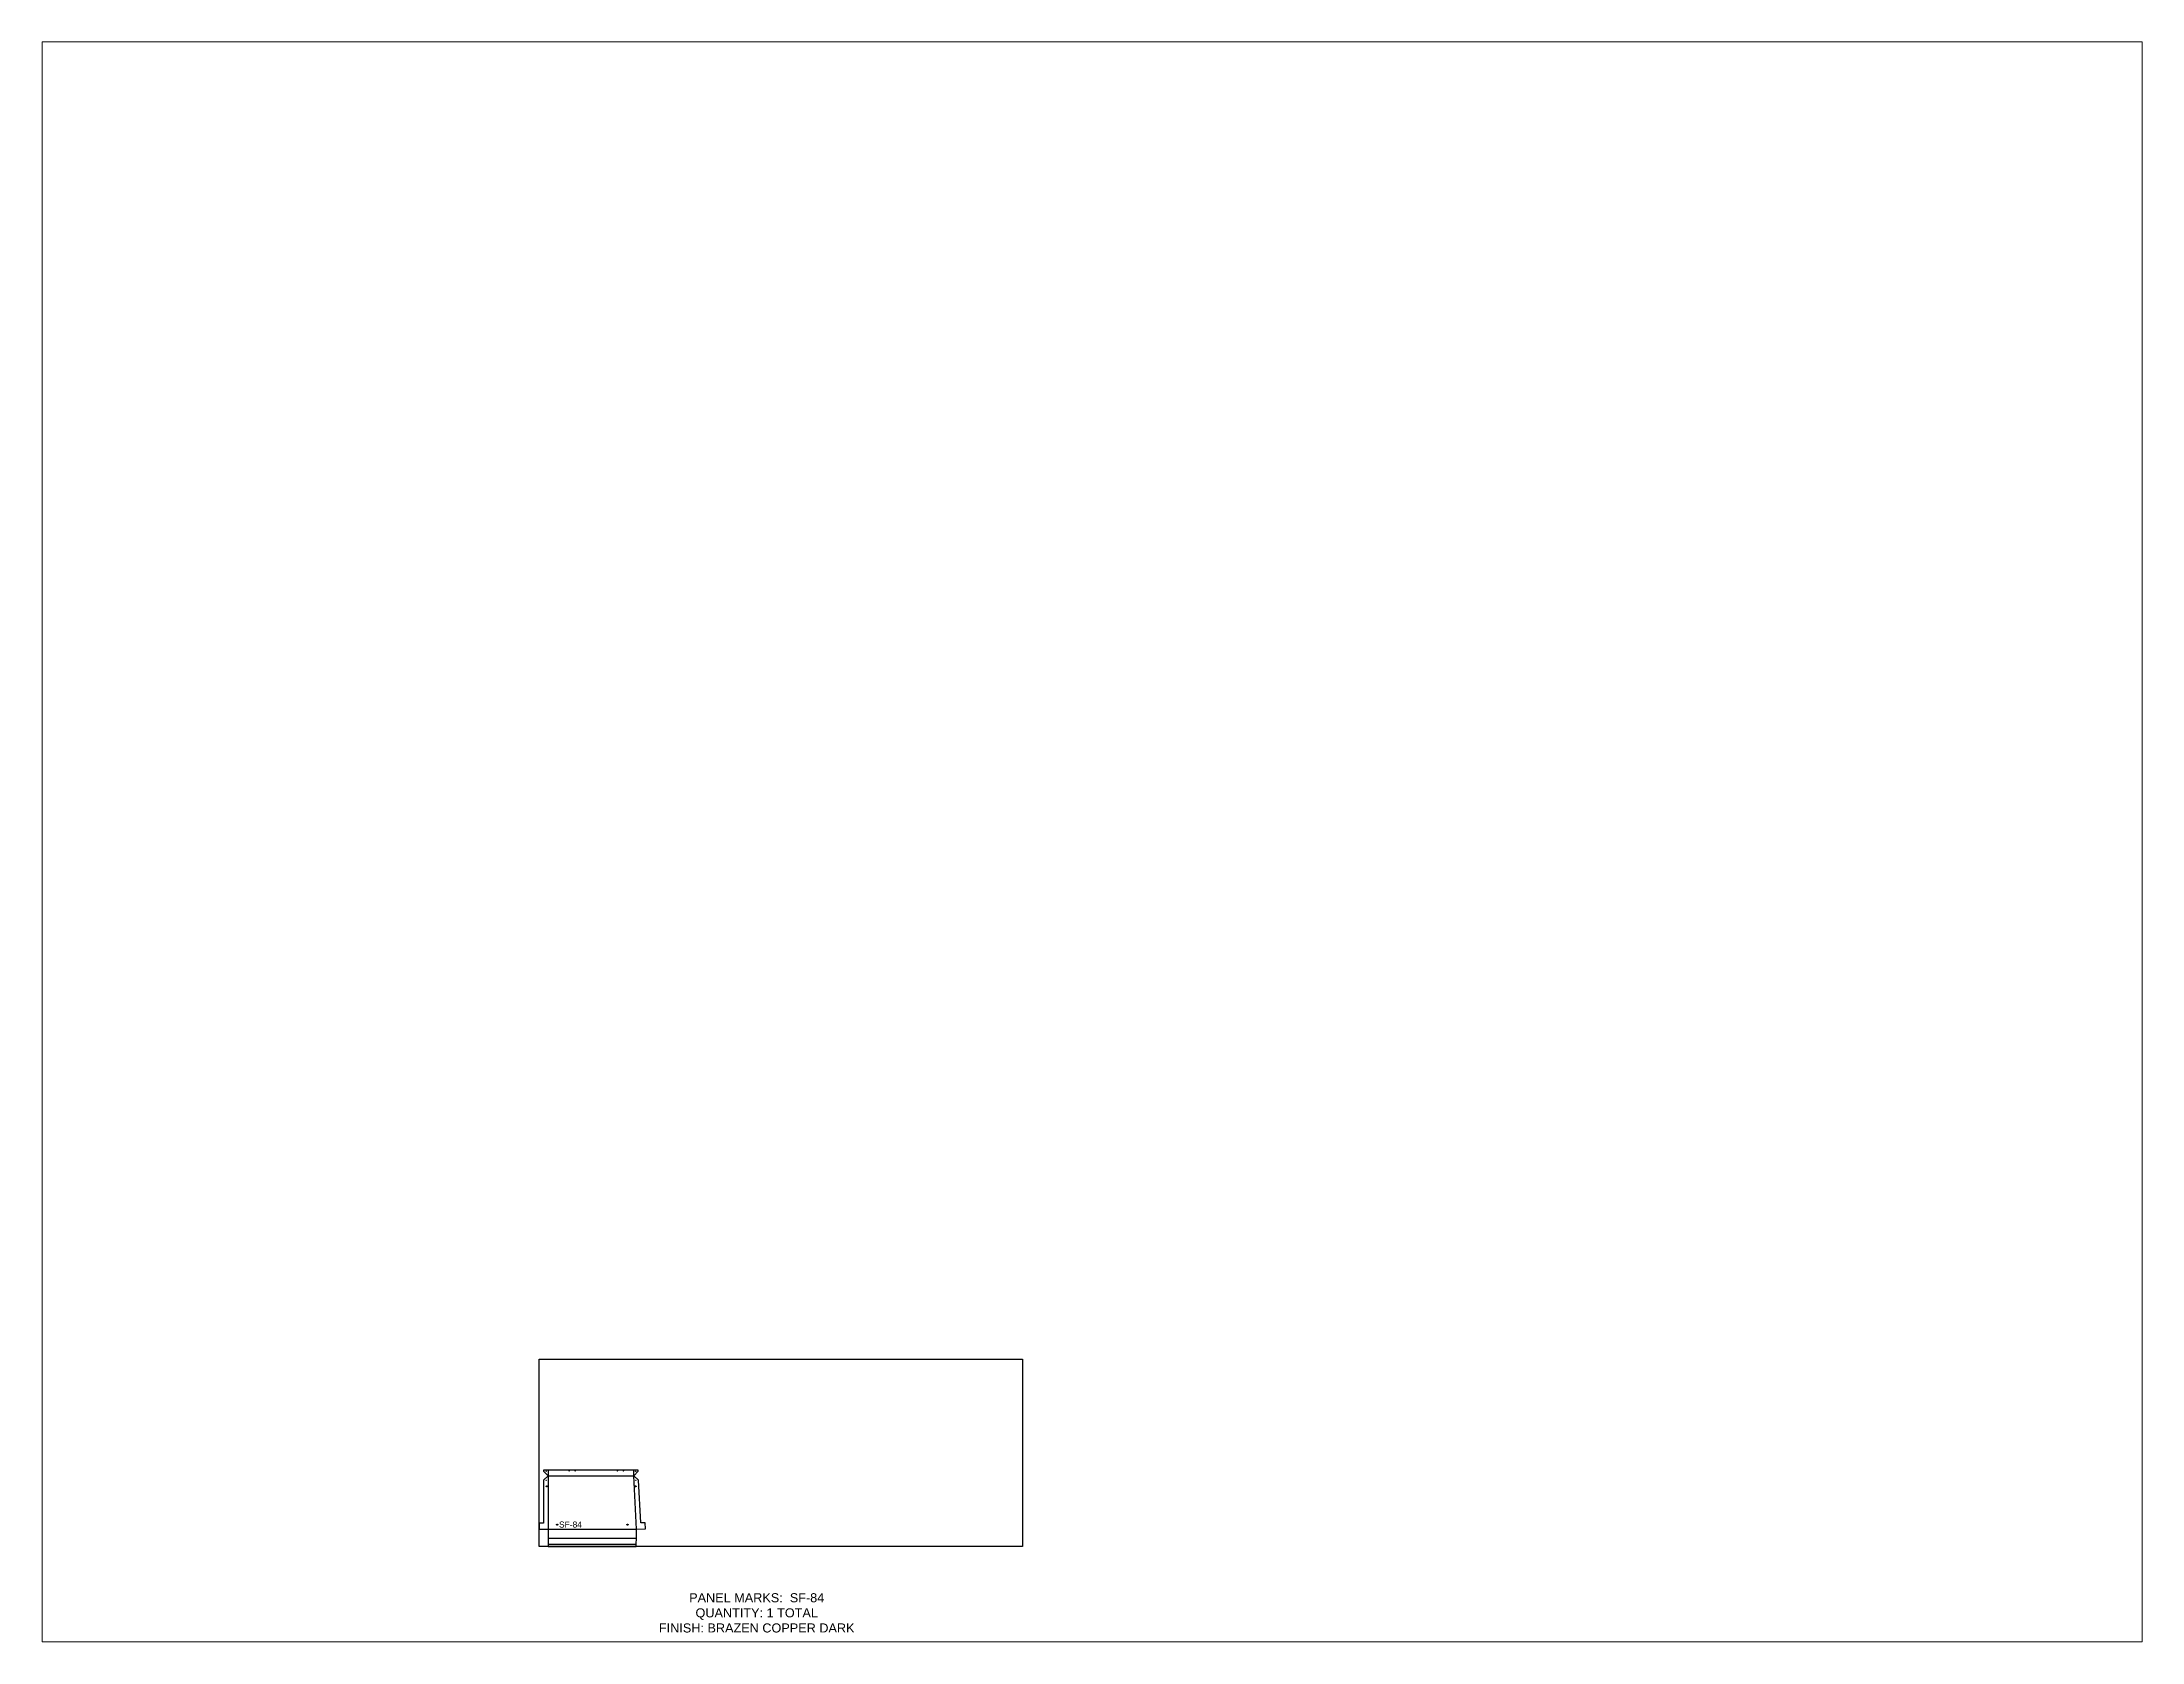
# Paper-space layout 'Layout1' of a CAD drawing. Header units: inches. Extents: x 1.05 to 9.45, y 0.8 to 7.2.
# The model-space entities are those that its viewports show. They can reach past a viewport. Long polylines and large blocks are cut down to what shows.
import ezdxf

# ---------------------------------------------------------------- set-up
doc = ezdxf.new("R2010")
doc.units = ezdxf.units.IN
doc.header["$MEASUREMENT"] = 0
doc.linetypes.add('HIDDEN', pattern=[0.375, 0.25, -0.125])
doc.linetypes.add('PHANTOM', pattern=[2.5, 1.25, -0.25, 0.25, -0.25, 0.25, -0.25])
for name, color, linetype in [('CUT', 7, 'Continuous'), ('DIMS', 1, 'Continuous'), ('HOLES', 6, 'Continuous'), ('ROUT', 1, 'HIDDEN'), ('SHEET', 5, 'PHANTOM'), ('TEXT', 2, 'PHANTOM'), ('WEEPS', 3, 'HIDDEN')]:
    doc.layers.add(name, color=color, linetype=linetype)
doc.styles.get("Standard").update_dxf_attribs({"font": 'arial.ttf'})

msp = doc.modelspace()

# ---------------------------------------------------------------- linework, layer by layer
at = {"layer": 'CUT', "ltscale": 0.25}
msp.add_lwpolyline([(0, 7.69), (0, 5.69), (3, 5.69), (3, 0), (32.18, 0), (32.18, 0.69), (32.29, 2.69), (32.29, 5.69), (35.28, 5.85), (35.17, 7.85), (33.68, 7.77), (32.91, 21.96), (31.33, 23.38), (32.83, 24.88), (32.83, 25.28), (1.5, 25.28), (1.5, 24.88), (3, 23.38), (1.5, 21.88), (1.5, 7.69)], close=True, dxfattribs=at)
at = {"layer": 'HOLES', "ltscale": 0.25}
for centre in [(2.37, 24.88), (2.37, 21.87), (10, 24.91), (12, 24.91), (26, 24.91), (28, 24.91), (31.96, 24.88), (32.04, 21.9)]:
    msp.add_circle(centre, 0.0625, dxfattribs=at)
at = {"layer": 'ROUT', "ltscale": 0.25}
for p, q in [((3, 23.38), (31.33, 23.38)), ((3, 2.69), (32.29, 2.69))]:
    msp.add_line(p, q, dxfattribs=at)
for points in [[(3, 25.28), (3, 0.69), (32.18, 0.69), (32.29, 2.69), (32.29, 5.69), (31.33, 23.38), (31.33, 25.28)], [(0, 7.69), (0, 5.69), (32.29, 5.69), (35.28, 5.85), (35.17, 7.85)]]:
    msp.add_lwpolyline(points, dxfattribs=at)
at = {"layer": 'SHEET'}
msp.add_lwpolyline([(0, 62), (160, 62), (160, 0), (0, 0)], close=True, dxfattribs=at)
at = {"layer": 'WEEPS', "ltscale": 0.25}
for centre in [(2.59, 19.88), (31.93, 19.9), (6, 7.19), (29.29, 7.19)]:
    msp.add_circle(centre, 0.188, dxfattribs=at)

# ---------------------------------------------------------------- texts
at = {"layer": 'DIMS', "ltscale": 0.25, "insert": (10.41, 6.21), "char_height": 2, "attachment_point": 8}
msp.add_mtext_dynamic_manual_height_columns('SF-84', width=3.0859, gutter_width=10, heights=[2.07], dxfattribs=at)
at = {"layer": 'TEXT', "insert": (72.05, -22.01), "char_height": 3, "attachment_point": 5}
msp.add_mtext_dynamic_manual_height_columns('PANEL MARKS:  SF-84\\PQUANTITY: 1 TOTAL\\PFINISH: BRAZEN COPPER DARK', width=199.7409, gutter_width=1, heights=[0], dxfattribs=at)

psp = doc.layouts.get("Layout1")

# ---------------------------------------------------------------- viewports
at = {"layer": 'CUT'}
psp.add_viewport(center=(5.25, 4), size=(8.4, 6.4), view_center_point=(183.0157, 233.1318), view_height=529.538938, dxfattribs=at)

doc.saveas('drawing.dxf')
